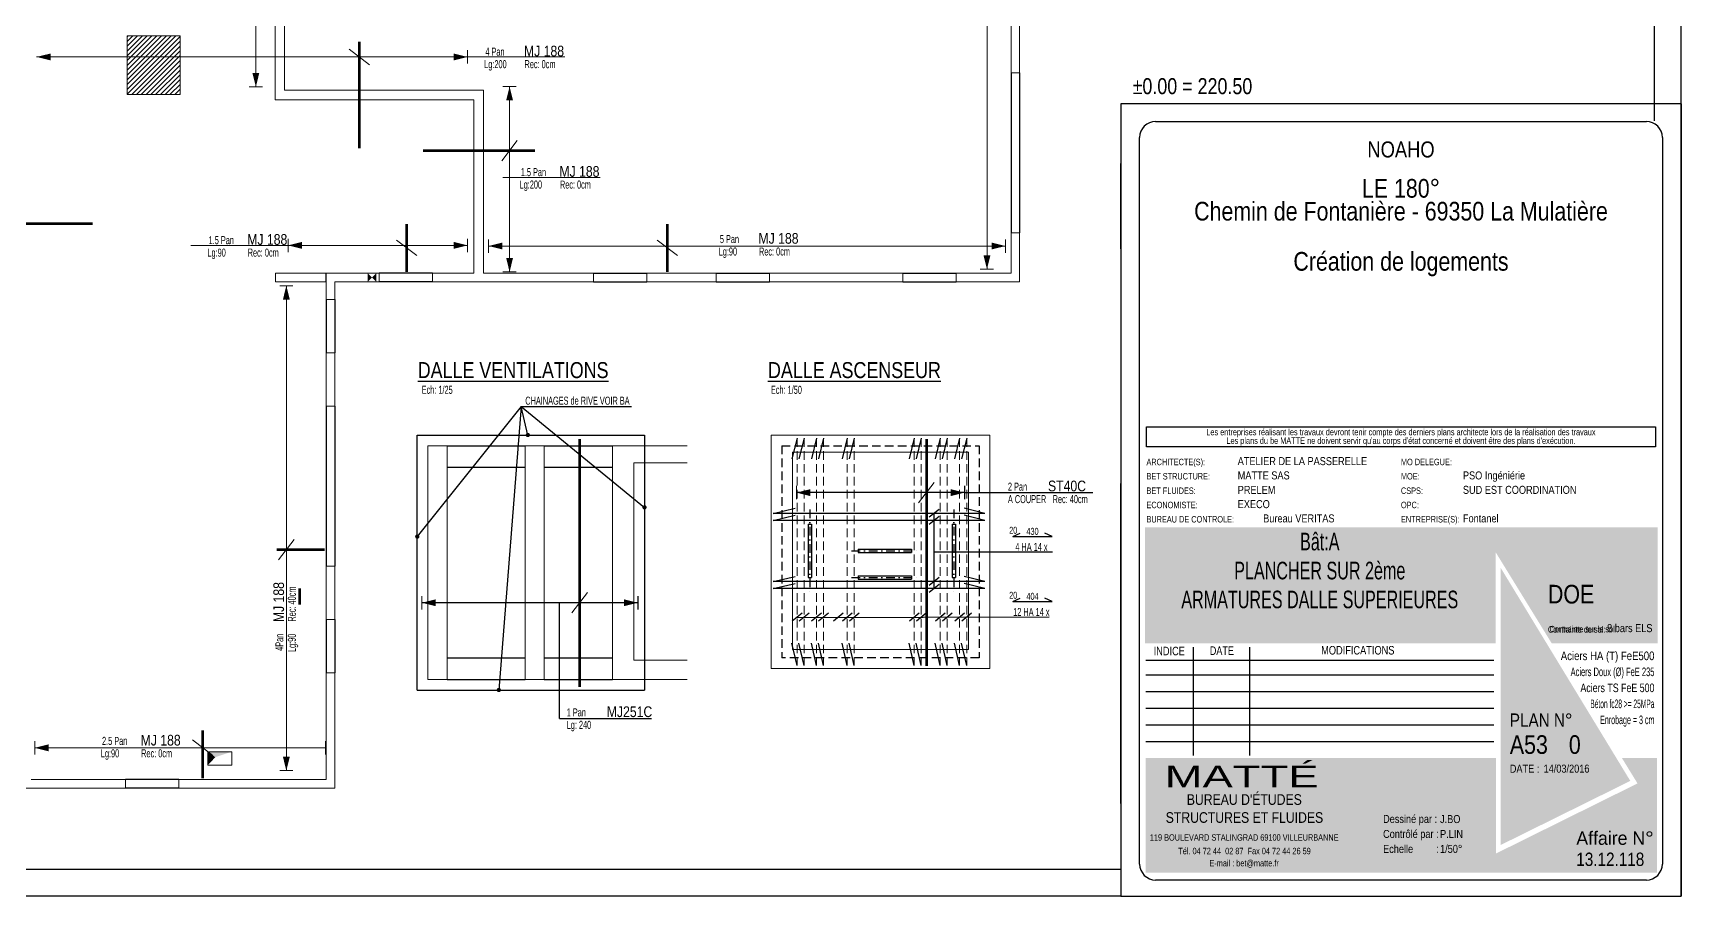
# Model space of a CAD drawing. Header units: centimetres. Extents: x -23039 to -18149, y 2374 to 6574.
# Drawn here: x -21239 to -18149, y 2374 to 3992 of the extents above; entities that cross this region are included whole.
import ezdxf
from ezdxf.enums import TextEntityAlignment as Align

# ---------------------------------------------------------------- set-up
doc = ezdxf.new("R2010")
doc.units = ezdxf.units.CM
doc.header["$LTSCALE"] = 12.7
for name, pattern in [('CACHE', [9.525, 6.35, -3.175]), ('CACHEX2', [19.05, 12.7, -6.35]), ('TIRETPTX2', [50.8, 25.4, -12.7, 0, -12.7])]:
    doc.linetypes.add(name, pattern=pattern)
for name, color, linetype in [('01-cartouche', 7, 'Continuous'), ('01-cartouche-cage A', 7, 'Continuous'), ('01_ARMA_INF', 50, 'Continuous'), ('01_cote_gen', 4, 'Continuous'), ('01_linteaux', 2, 'Continuous'), ('01_murs_sup', 2, 'CACHEX2'), ('01_resv', 32, 'Continuous'), ('01_texte', 230, 'Continuous')]:
    doc.layers.add(name, color=color, linetype=linetype)
doc.layers.add('01_murs_coup', color=5, linetype='Continuous', lineweight=60)
doc.layers.add('01_résv', color=32, linetype='Continuous', lineweight=9)
doc.styles.add('cartouche', font='ARIALN.TTF', dxfattribs={"width": 0.01})
doc.styles.add('MATTE_TXT', font='arial.ttf')
doc.styles.add('PATIO', font='ARIALN.TTF')
doc.styles.add('stylemattecart', font='ARIALN.TTF')

# ---------------------------------------------------------------- blocks, each defined once
blk = doc.blocks.new('cartstruc')
at = {"layer": '01-cartouche-cage A', "linetype": 'Continuous'}
h = blk.add_hatch(color=9, dxfattribs=at)
h.dxf.hatch_style = 2
h.paths.add_polyline_path([(-43.6, 691.3), (-1004.8, 691.3), (-1004.8, 473.8), (-347.3, 473.8), (-347.3, 644.1), (-242.5, 473.8), (-43.6, 473.8)])
h.paths.add_polyline_path([(-951, 670.1), (-407.9, 670.1), (-407.9, 498.5), (-951, 498.5)], flags=24)
h.paths.add_polyline_path([(-223.9, 590.8), (-105, 590.8), (-105, 608.8), (-223.9, 608.8)], flags=24)
h.paths.add_polyline_path([(-224.7, 609.7), (-105.7, 609.7), (-105.7, 627.7), (-224.7, 627.7)], flags=24)
h.paths.add_polyline_path([(-226.3, 624.9), (-64.8, 624.9), (-64.8, 652.4), (-226.3, 652.4)], flags=24)
h.paths.add_polyline_path([(-226.3, 646.9), (-85, 646.9), (-85, 674.3), (-226.3, 674.3)], flags=24)
h = blk.add_hatch(color=1, dxfattribs=at)
h.dxf.hatch_style = 2
h.paths.add_polyline_path([(-338.4, 615.7), (-338.4, 95.5), (-95.1, 215.8)])
h.paths.add_polyline_path([(-318.9, 264.4), (-190.8, 265.4), (-191.1, 303.5), (-319.2, 302.5)], flags=24)
h.paths.add_polyline_path([(-326.5, 202.5), (-70.2, 203.9), (-70.5, 265.1), (-326.9, 263.8)], flags=9)
h = blk.add_hatch(color=8, dxfattribs=at)
h.dxf.hatch_style = 2
h.paths.add_polyline_path([(-45, 258.5), (-110.7, 258.5), (-81.6, 211.1), (-347.1, 79.6), (-347.1, 258.5), (-1003.4, 258.5), (-1003.4, 43.7), (-45, 43.7)])
h.paths.add_polyline_path([(-202.1, 89.1), (-60, 89.1), (-60, 127.9), (-202.1, 127.9)], flags=24)
h.paths.add_polyline_path([(-999.3, 201), (-637.8, 201), (-637.8, 47), (-999.3, 47)], flags=24)
h.paths.add_polyline_path([(-978.3, 193.3), (-435, 193.3), (-435, 254.8), (-978.3, 254.8)], flags=24)
h.paths.add_polyline_path([(-559.9, 135.5), (-504.8, 135.5), (-504.8, 166.4), (-559.9, 166.4)], flags=24)
h.paths.add_polyline_path([(-203.2, 50.3), (-56.6, 50.3), (-56.6, 88.6), (-203.2, 88.6)], flags=24)
h.paths.add_polyline_path([(-457.1, 55), (-402.4, 55), (-402.4, 85.9), (-457.1, 85.9)], flags=24)
h.paths.add_polyline_path([(-458.8, 92.7), (-404.1, 92.7), (-404.1, 123.6), (-458.8, 123.6)], flags=24)
h.paths.add_polyline_path([(-557.8, 55.3), (-498.9, 55.3), (-498.9, 86.2), (-557.8, 86.2)], flags=24)
h.paths.add_polyline_path([(-550.6, 93.7), (-498.3, 93.7), (-498.3, 124.6), (-550.6, 124.6)], flags=24)
h.paths.add_polyline_path([(-459.9, 172.5), (-408.3, 172.5), (-408.3, 203.4), (-459.9, 203.4)], flags=24)
h.paths.add_polyline_path([(-547.6, 175), (-500.7, 175), (-500.7, 205.9), (-547.6, 205.9)], flags=24)
h.paths.add_polyline_path([(-562.3, 213.8), (-499.3, 213.8), (-499.3, 244.7), (-562.3, 244.7)], flags=8)
h.paths.add_polyline_path([(-458.6, 213), (-411.3, 213), (-411.3, 243.9), (-458.6, 243.9)], flags=24)
h.paths.add_polyline_path([(-457.7, 133.4), (-405.4, 133.4), (-405.4, 164.4), (-457.7, 164.4)], flags=24)
for p, q in [((0, 1485), (-1050, 1485)), ((-1050, 1485), (-1050, 0)), ((0, 0), (0, 1485)), ((-1050, 0), (0, 0))]:
    blk.add_line(p, q, dxfattribs=at)
at = {"layer": '01-cartouche-cage A', "color": 7, "linetype": 'Continuous'}
for p, q in [((-1015, 60), (-1015, 1422)), ((-985, 1452), (-65, 1452)), ((-35, 1422), (-35, 292.1)), ((-35, 292.1), (-35, 60)), ((-65, 30), (-985, 30))]:
    blk.add_line(p, q, dxfattribs=at)
at = {"layer": '01-cartouche-cage A', "color": 7}
for p, q in [((-1002.2, 879.3), (-48.1, 879.3)), ((-1002.2, 842.3), (-1002.2, 879.3)), ((-48.1, 879.3), (-48.1, 842.3)), ((-48.1, 842.3), (-1002.2, 842.3))]:
    blk.add_line(p, q, dxfattribs=at)
at = {"layer": '01-cartouche-cage A', "color": 8}
for p, q in [((-914.7, 466.6), (-914.7, 263.2)), ((-809.1, 466.6), (-809.1, 263.2)), ((-1003.6, 442.3), (-351, 442.3)), ((-1003.6, 414.4), (-351, 414.4)), ((-1003.6, 383.3), (-351, 383.3)), ((-1003.6, 352.2), (-351, 352.2)), ((-1003.6, 321.1), (-351, 321.1)), ((-1003.6, 290), (-351, 290))]:
    blk.add_line(p, q, dxfattribs=at)
at = {"layer": '01-cartouche-cage A', "color": 7, "linetype": 'Continuous'}
for centre, start, end in [((-985, 1422), 90, 180), ((-65, 1422), 0, 90), ((-985, 60), 180, 270), ((-65, 60), 270, 0)]:
    blk.add_arc(centre, 30, start, end, dxfattribs=at)
at = {"layer": '01-cartouche-cage A', "color": 7, "style": 'stylemattecart'}
for s, p in [('Les entreprises réalisant les travaux devront tenir compte des derniers plans architecte lors de la réalisation des travaux', (-525.1, 869.8)), ("Les plans du be MATTE ne doivent servir qu'au corps d'état concerné et doivent être des plans d'exécution.", (-525.1, 853.7))]:
    blk.add_text(s, height=12, dxfattribs=at).set_placement(p, align=Align.MIDDLE_CENTER)
at = {"layer": '01-cartouche-cage A', "color": 8, "style": 'cartouche'}
for s, p in [('ARCHITECTE(S):', (-1002.2, 807.7)), ('MO DELEGUE:', (-525.1, 807.7)), ('BET STRUCTURE:', (-1002.2, 780.9)), ('MOE:', (-525.1, 780.9)), ('BET FLUIDES:', (-1002.2, 753.9)), ('CSPS:', (-525.1, 753.9)), ('ECONOMISTE:', (-1002.2, 727.1)), ('BUREAU DE CONTROLE:', (-1002.2, 700.3)), ('OPC:', (-525.1, 727.1)), ('ENTREPRISE(S):', (-525.1, 700.3))]:
    blk.add_text(s, height=12, dxfattribs=at).set_placement(p)
at = {"layer": '01-cartouche-cage A', "color": 7, "style": 'stylemattecart'}
for s, height, p in [('Contrainte de sol:', 12, (-249.5, 493.8)), ('Contrainte sur le sol:', 12, (-246.5, 494.4)), ('Contrôlé par :', 15, (-558.6, 108.9)), ('Dessiné par :', 15, (-558.6, 137)), ('119 BOULEVARD STALINGRAD 69100 VILLEURBANNE', 12, (-995.8, 103.8)), ('Echelle         :', 15, (-558.6, 80.8)), ('Tél. 04 72 44  02 87  Fax 04 72 44 26 59', 12, (-942.6, 78.4)), ('E-mail : bet@matte.fr', 12, (-884.2, 55.6))]:
    blk.add_text(s, height=height, dxfattribs=at).set_placement(p)
for s, height, width, p, p2 in [('INDICE', 16, 0.941138, (-988.7, 451.3), (-930.3, 451.3)), ('DATE', 16, 0.922192, (-883.4, 452), (-838.3, 452)), ('MODIFICATIONS', 16, 0.943218, (-674.7, 452.8), (-537.3, 452.8)), ('Aciers HA (T) FeE500', 16, 0.978863, (-225.4, 442.3), (-49.9, 442.3)), ('Aciers Doux (Ø) FeE 235', 16, 0.76709, (-207, 412.3), (-49.9, 412.3)), ('Aciers TS FeE 500', 16, 0.901377, (-188.6, 382.3), (-49.9, 382.3)), ('Béton fc28 >= 25MPa', 16, 0.678142, (-170.1, 352.3), (-49.9, 352.3)), ('Enrobage = 3 cm', 16, 0.726904, (-151.7, 322.3), (-49.9, 322.3)), ('Affaire N°', 25, 1.15762, (-196.3, 96), (-51.1, 96))]:
    blk.add_text(s, height=height, dxfattribs=dict(at, width=width)).set_placement(p, p2, align=Align.FIT)
at = {"layer": '01-cartouche-cage A', "color": 255, "style": 'stylemattecart'}
for s, height, p in [('PLAN N°', 25, (-321, 317.2)), ('DATE :', 15, (-321, 231.2)), ("BUREAU D'ÉTUDES", 20, (-926.6, 170.9)), ('STRUCTURES ET FLUIDES', 20, (-966.1, 137.2))]:
    blk.add_text(s, height=height, dxfattribs=at).set_placement(p)
at = {"layer": '01-cartouche-cage A', "color": 255, "style": 'stylemattecart', "width": 1.812358}
blk.add_text('MATTÉ', height=41, dxfattribs=at).set_placement((-968, 203.6), (-679.6, 203.6), align=Align.FIT)
at = {"layer": '01-cartouche-cage A', "color": 7, "style": 'stylemattecart'}
for tag, height, p in [('NOMCLIENT', 30, (-525, 1399.6)), ('ADRESSE1CLIENT', 25, (-525, 1326.7)), ('ADRESSE2CLIENT', 25, (-525, 1283.9)), ('NOMAFFAIRE1', 45, (-525.1, 1189.8)), ('NOMAFFAIRE2', 45, (-525.1, 1110.4)), ('NOMAFFAIRE3', 45, (-525.1, 1031.7)), ('ADRESSE1AFFAIRE', 20, (-525.1, 943.3)), ('ADRESSE2AFFAIRE', 20, (-525.1, 909.2)), ('INDICE-A', 15, (-959.1, 428.4)), ('DATE-A', 15, (-861.9, 428.4)), ('INDICE-B', 15, (-959.1, 400.5)), ('DATE-B', 15, (-861.9, 400.5)), ('INDICE-C', 15, (-959.1, 369.4)), ('DATE-C', 15, (-861.9, 369.4)), ('INDICE-D', 15, (-959.1, 338.3)), ('DATE-D', 15, (-861.9, 338.3)), ('INDICE-E', 15, (-959.1, 307.2)), ('DATE-E', 15, (-861.9, 307.2)), ('INDICE-F', 15, (-959.1, 276.1)), ('DATE-F', 15, (-861.9, 276.1))]:
    blk.add_attdef(tag, text='', height=height, dxfattribs=at).set_placement(p, align=Align.MIDDLE_CENTER)
for tag, height, p in [('NOMARCHI', 15, (-831.1, 803.3)), ('MODEL', 15, (-408.9, 803.3)), ('BETSTRUCTURE', 15, (-831.1, 776.5)), ('MOE', 15, (-408.9, 776.5)), ('BETFLUIDES', 15, (-831.1, 749.5)), ('ECONOMISTE', 15, (-831.1, 722.7)), ('CSPS', 15, (-408.9, 749.5)), ('OPC', 15, (-408.9, 722.7)), ('BDC', 15, (-831.1, 695.9)), ('NOMENTREPRISE', 15, (-408.9, 695.9)), ('NUMBAT', 27, (-249.5, 614.7)), ('PHASE', 35, (-249.5, 537.9)), ('CONT-SOL', 12, (-138.6, 490.2)), ('NOMDESS', 15, (-451.8, 132.3)), ('NOMING', 15, (-451.8, 104.3)), ('ECH', 15, (-451.8, 76.3)), ('NUMAFF', 25, (-196.3, 48.9))]:
    blk.add_attdef(tag, text='', height=height, dxfattribs=at).set_placement(p, align=Align.BOTTOM_LEFT)
at = {"layer": '01-cartouche-cage A', "color": 7, "style": 'stylemattecart', "width": 0.8}
for tag, p in [('TITRTEPLAN1', (-677.3, 664.6)), ('TITRTEPLAN2', (-677.3, 610.2)), ('TITRTEPLAN3', (-677.3, 556)), ('TITRTEPLAN4', (-677.3, 501.4))]:
    blk.add_attdef(tag, text='', height=33, dxfattribs=at).set_placement(p, align=Align.MIDDLE_CENTER)
at = {"layer": '01-cartouche-cage A', "color": 7, "style": 'stylemattecart'}
for tag, p in [('MODIF-A', (-802.6, 428.4)), ('MODIF-B', (-802.6, 400.5)), ('MODIF-C', (-802.6, 369.4)), ('MODIF-D', (-802.6, 338.3)), ('MODIF-E', (-802.6, 307.2)), ('MODIF-F', (-802.6, 276.1))]:
    blk.add_attdef(tag, text='', height=15, dxfattribs=at).set_placement(p, align=Align.MIDDLE_LEFT)
at = {"layer": '01-cartouche-cage A', "color": 255, "style": 'stylemattecart'}
for tag, height, p in [('N°P', 35, (-321, 256)), ('IP', 35, (-210.3, 256)), ('DATEPLAN', 15, (-257.7, 226.8))]:
    blk.add_attdef(tag, text='', height=height, dxfattribs=at).set_placement(p, align=Align.BOTTOM_LEFT)

msp = doc.modelspace()

# ---------------------------------------------------------------- hatches: boundary and pattern name
at = {"layer": '01_résv'}
h = msp.add_hatch(dxfattribs=at)
h.set_pattern_fill('ANSI31', color=256, scale=2)
h.set_pattern_definition([(45, (-14369.736, -0.4), (-4.490128, 4.490128), [])])
h.paths.add_polyline_path([(-20962.84, 3986.42), (-21062.04, 3986.42), (-21062.04, 3877.16), (-20962.84, 3877.16)])

# ---------------------------------------------------------------- linework, layer by layer
at = {"layer": '01_ARMA_INF', "linetype": 'CACHE', "lineweight": 0, "ltscale": 0.3, "const_width": 5, "flags": 128}
for points in [[(-20626.62, 3975.81), (-20626.62, 3775.81)], [(-20507.7, 3771.37), (-20297.7, 3771.37)], [(-21526.78, 3634.08), (-21126.78, 3634.08)], [(-20538.29, 3633.91), (-20538.29, 3543.91)], [(-20049.54, 3633.91), (-20049.54, 3543.91)], [(-20213.81, 3230.91), (-20213.73, 2765.76)], [(-19563.35, 3230.91), (-19563.26, 2805.28)], [(-20781.8, 3023.17), (-20691.8, 3023.17)], [(-20920.21, 2684.4), (-20920.21, 2594.4)]]:
    msp.add_lwpolyline(points, dxfattribs=at)
at = {"layer": '01_cote_gen'}
for p, q in [((-18148.88, 3827.1), (-18148.88, 6573.88)), ((-18148.88, 3858.88), (-18148.88, 2373.88)), ((-19198.88, 2373.88), (-23038.88, 2373.88))]:
    msp.add_line(p, q, dxfattribs=at)
at = {"layer": '01_linteaux'}
for p, q in [((-19404.87, 3917.39), (-19404.87, 3617.39)), ((-19388.87, 3917.39), (-19388.87, 3617.39)), ((-20688.87, 3525.39), (-20688.87, 3541.39)), ((-20489.87, 3541.39), (-20589.87, 3541.39)), ((-20489.87, 3525.39), (-20589.87, 3525.39)), ((-20187.87, 3541.39), (-20087.87, 3541.39)), ((-20187.87, 3525.39), (-20087.87, 3525.39)), ((-19957.87, 3541.39), (-19857.87, 3541.39)), ((-19957.87, 3525.39), (-19857.87, 3525.39)), ((-19607.87, 3541.39), (-19507.87, 3541.39)), ((-19607.87, 3525.39), (-19507.87, 3525.39)), ((-20688.87, 3492.39), (-20688.87, 3392.39)), ((-20672.87, 3492.39), (-20672.87, 3392.39)), ((-20688.87, 3292.39), (-20688.87, 2992.39)), ((-20672.87, 3292.39), (-20672.87, 2992.39)), ((-20518.14, 3238.12), (-20092.14, 3238.12)), ((-20518.14, 2760.12), (-20518.14, 3238.12)), ((-20462.14, 3218.12), (-20316.14, 3218.12)), ((-20280.14, 3218.12), (-20152.14, 3218.12)), ((-20092.14, 3238.12), (-20092.14, 2760.12)), ((-20462.14, 3178.12), (-20316.14, 3178.12)), ((-20280.14, 3178.12), (-20152.14, 3178.12)), ((-20688.87, 2892.39), (-20688.87, 2792.39)), ((-20672.87, 2892.39), (-20672.87, 2792.39)), ((-20462.14, 2820.12), (-20316.14, 2820.12)), ((-20280.14, 2820.12), (-20152.14, 2820.12)), ((-20518.14, 2760.12), (-20092.14, 2760.12)), ((-20462.14, 2780.12), (-20316.14, 2780.12)), ((-20280.14, 2780.12), (-20152.14, 2780.12)), ((-20964.87, 2592.4), (-21064.87, 2592.4)), ((-20964.87, 2576.4), (-21064.87, 2576.4))]:
    msp.add_line(p, q, dxfattribs=at)
at = {"layer": '01_linteaux', "linetype": 'TIRETPTX2', "ltscale": 0.05}
for p, q in [((-19782.28, 3098.38), (-19782.28, 2943.86)), ((-19512.28, 3098.38), (-19512.28, 2943.86)), ((-19703.91, 3021.12), (-19579.05, 3021.12)), ((-19703.91, 2971.12), (-19579.05, 2971.12))]:
    msp.add_line(p, q, dxfattribs=at)
at = {"layer": '01_linteaux', "ltscale": 0.1}
for p, q in [((-19785.28, 3071.12), (-19779.28, 3071.12)), ((-19785.28, 3071.12), (-19785.28, 2971.12)), ((-19779.28, 3071.12), (-19779.28, 2971.12)), ((-19515.28, 3071.12), (-19509.28, 3071.12)), ((-19515.28, 3071.12), (-19515.28, 2971.12)), ((-19509.28, 3071.12), (-19509.28, 2971.12)), ((-19691.48, 3024.12), (-19591.48, 3024.12)), ((-19691.48, 3024.12), (-19691.48, 3018.12)), ((-19691.48, 3018.12), (-19591.48, 3018.12)), ((-19591.48, 3024.12), (-19591.48, 3018.12)), ((-19785.28, 2971.12), (-19779.28, 2971.12)), ((-19691.48, 2974.12), (-19591.48, 2974.12)), ((-19691.48, 2974.12), (-19691.48, 2968.12)), ((-19691.48, 2968.12), (-19591.48, 2968.12)), ((-19591.48, 2974.12), (-19591.48, 2968.12)), ((-19515.28, 2971.12), (-19509.28, 2971.12))]:
    msp.add_line(p, q, dxfattribs=at)
at = {"layer": '01_murs_coup', "linetype": 'Continuous', "lineweight": 18}
for p, q in [((-19404.87, 3917.39), (-19404.87, 4517.39)), ((-19388.87, 3917.39), (-19388.87, 4517.39)), ((-20784.87, 4134.39), (-20784.87, 3866.39)), ((-20766.87, 4134.39), (-20766.87, 3884.39)), ((-19404.87, 3917.39), (-19388.87, 3917.39)), ((-20784.87, 3866.39), (-20411.87, 3866.39)), ((-20766.87, 3884.39), (-20393.87, 3884.39)), ((-20411.87, 3866.39), (-20411.87, 3541.39)), ((-20393.87, 3884.39), (-20393.87, 3541.39)), ((-19404.87, 3541.39), (-19404.87, 3617.39)), ((-19404.87, 3617.39), (-19388.87, 3617.39)), ((-19388.87, 3525.39), (-19388.87, 3617.39)), ((-20783.9, 3541.39), (-20688.87, 3541.39)), ((-20783.9, 3525.39), (-20783.9, 3541.39)), ((-20783.9, 3525.39), (-20688.87, 3525.39)), ((-20688.87, 3541.39), (-20589.87, 3541.39)), ((-20688.87, 3492.39), (-20688.87, 3525.39)), ((-20672.87, 3492.39), (-20672.87, 3525.39)), ((-20672.87, 3525.39), (-20589.87, 3525.39)), ((-20589.87, 3525.39), (-20589.87, 3541.39)), ((-20489.87, 3541.39), (-20411.87, 3541.39)), ((-20489.87, 3525.39), (-20489.87, 3541.39)), ((-20489.87, 3525.39), (-20187.87, 3525.39)), ((-20393.87, 3541.39), (-20187.87, 3541.39)), ((-20187.87, 3525.39), (-20187.87, 3541.39)), ((-20087.87, 3541.39), (-19957.87, 3541.39)), ((-20087.87, 3525.39), (-20087.87, 3541.39)), ((-20087.87, 3525.39), (-19957.87, 3525.39)), ((-19957.87, 3525.39), (-19957.87, 3541.39)), ((-19857.87, 3541.39), (-19607.87, 3541.39)), ((-19857.87, 3525.39), (-19857.87, 3541.39)), ((-19857.87, 3525.39), (-19607.87, 3525.39)), ((-19607.87, 3525.39), (-19607.87, 3541.39)), ((-19507.87, 3541.39), (-19404.87, 3541.39)), ((-19507.87, 3525.39), (-19507.87, 3541.39)), ((-19507.87, 3525.39), (-19388.87, 3525.39)), ((-20672.87, 3492.39), (-20688.87, 3492.39)), ((-20688.87, 3292.39), (-20688.87, 3392.39)), ((-20688.87, 3292.39), (-20688.87, 3392.39)), ((-20672.87, 3392.39), (-20688.87, 3392.39)), ((-20672.87, 3292.39), (-20672.87, 3392.39)), ((-20672.87, 3292.39), (-20672.87, 3392.39)), ((-20672.87, 3292.39), (-20688.87, 3292.39)), ((-20688.87, 2892.39), (-20688.87, 2992.39)), ((-20672.87, 2992.39), (-20688.87, 2992.39)), ((-20672.87, 2892.39), (-20672.87, 2992.39)), ((-20672.87, 2892.39), (-20688.87, 2892.39)), ((-20688.87, 2592.4), (-20688.87, 2792.39)), ((-20672.87, 2792.39), (-20688.87, 2792.39)), ((-20672.87, 2576.4), (-20672.87, 2792.39)), ((-21259.87, 2576.4), (-21064.87, 2576.4)), ((-21241.87, 2592.4), (-21064.87, 2592.4)), ((-21064.87, 2576.4), (-21064.87, 2592.4)), ((-20964.87, 2592.4), (-20688.87, 2592.4)), ((-20964.87, 2576.4), (-20964.87, 2592.4)), ((-20672.87, 2576.4), (-20964.87, 2576.4))]:
    msp.add_line(p, q, dxfattribs=at)
at = {"layer": '01_murs_coup', "linetype": 'Continuous', "lineweight": 5}
for p, q in [((-20498.14, 2780.12), (-20498.14, 3218.12)), ((-20462.14, 3218.12), (-20498.14, 3218.12)), ((-20462.14, 2780.12), (-20462.14, 3218.12)), ((-20316.14, 3218.12), (-20316.14, 2780.12)), ((-20280.14, 3218.12), (-20316.14, 3218.12)), ((-20280.14, 3218.12), (-20280.14, 2780.12)), ((-20152.14, 3218.12), (-20152.14, 2780.12)), ((-20152.14, 3218.12), (-20012.12, 3218.12)), ((-19854.88, 3238.12), (-19444.88, 3238.12)), ((-19854.88, 3238.12), (-19854.88, 2800.12)), ((-19444.88, 3238.12), (-19444.88, 2800.12)), ((-20112.14, 3186.12), (-20112.14, 2816.12)), ((-20112.14, 3186.12), (-20012.12, 3186.12)), ((-19814.88, 3206.12), (-19484.88, 3206.12)), ((-19814.88, 3206.12), (-19814.88, 2836.12)), ((-19484.88, 3206.12), (-19484.88, 2836.12)), ((-20112.14, 2816.12), (-20012.12, 2816.12)), ((-19814.88, 2836.12), (-19484.88, 2836.12)), ((-19854.88, 2800.12), (-19814.88, 2800.12)), ((-19484.88, 2800.12), (-19814.88, 2800.12)), ((-19484.88, 2800.12), (-19444.88, 2800.12)), ((-20462.14, 2780.12), (-20498.14, 2780.12)), ((-20280.14, 2780.12), (-20316.14, 2780.12)), ((-20012.12, 2780.12), (-20152.14, 2780.12))]:
    msp.add_line(p, q, dxfattribs=at)
at = {"layer": '01_murs_sup', "ltscale": 0.1}
for p, q in [((-19834.88, 3218.12), (-19464.88, 3218.12)), ((-19834.88, 3218.12), (-19834.88, 2820.12)), ((-19464.88, 3218.12), (-19464.88, 2820.12)), ((-19464.88, 2820.12), (-19834.88, 2820.12))]:
    msp.add_line(p, q, dxfattribs=at)
at = {"layer": '01_resv', "ltscale": 2}
msp.add_solid([(-20610.87, 3525.31), (-20610.87, 3541.31), (-20594.87, 3541.31), (-20594.87, 3525.31)], dxfattribs=at)
at = {"layer": '01_résv'}
for p, q in [((-21061.84, 3876.46), (-21061.84, 3986.42)), ((-21061.84, 3986.42), (-20962.84, 3986.42)), ((-20962.84, 3986.42), (-20962.84, 3876.46)), ((-20962.84, 3876.46), (-21061.84, 3876.46)), ((-19198.88, 3858.88), (-18148.88, 3858.88)), ((-19198.88, 2373.88), (-19198.88, 3858.88)), ((-18148.88, 3858.88), (-18148.88, 2373.88)), ((-20910.9, 2619.33), (-20910.87, 2644.4)), ((-20910.87, 2644.4), (-20865.87, 2644.4)), ((-20865.87, 2644.4), (-20865.78, 2619.5)), ((-20865.78, 2619.5), (-20910.9, 2619.33)), ((-18148.88, 2373.88), (-19198.88, 2373.88))]:
    msp.add_line(p, q, dxfattribs=at)
for points in [[(-20910.78, 2619.33), (-20910.87, 2644.4), (-20896.77, 2634.12)], [(-20910.87, 2644.4), (-20865.87, 2644.4), (-20896.77, 2634.12)]]:
    msp.add_solid(points, dxfattribs=at)
at = {"layer": '01_texte'}
for p, q in [((-18198.88, 3827.1), (-18198.88, 6531.69)), ((-19198.88, 3707.07), (-19198.88, 3747.07)), ((-19198.88, 3667.07), (-19198.88, 3707.07)), ((-19198.88, 3627.07), (-19198.88, 3667.07)), ((-19198.88, 3587.07), (-19198.88, 3627.07)), ((-19198.88, 3107.07), (-19198.88, 3147.07)), ((-19198.88, 3067.07), (-19198.88, 3107.07)), ((-19198.88, 3027.07), (-19198.88, 3067.07)), ((-19401.39, 3048.06), (-19387.56, 3053.88)), ((-19401.39, 3048.06), (-19327.88, 3048.06)), ((-19327.88, 3048.06), (-19341.7, 3053.88)), ((-19198.88, 2987.07), (-19198.88, 3027.07)), ((-19198.88, 2947.07), (-19198.88, 2987.07)), ((-19198.88, 2907.07), (-19198.88, 2947.07)), ((-19401.39, 2926.23), (-19387.56, 2932.06)), ((-19401.39, 2926.23), (-19327.88, 2926.23)), ((-19327.88, 2926.23), (-19341.7, 2932.06)), ((-19198.88, 2867.07), (-19198.88, 2907.07)), ((-19198.88, 2827.07), (-19198.88, 2867.07)), ((-19198.88, 2787.07), (-19198.88, 2827.07)), ((-19198.88, 2747.07), (-19198.88, 2787.07)), ((-19198.88, 2707.07), (-19198.88, 2747.07)), ((-19198.88, 2667.07), (-19198.88, 2707.07)), ((-19198.88, 2627.07), (-19198.88, 2667.07)), ((-19198.88, 2587.07), (-19198.88, 2627.07)), ((-19198.88, 2547.07), (-19198.88, 2587.07)), ((-19198.88, 2423.88), (-22988.88, 2423.88))]:
    msp.add_line(p, q, dxfattribs=at)
at = {"layer": '01_texte', "linetype": 'Continuous', "lineweight": 0}
for p, q in [((-19450.01, 3548.45), (-19450.01, 4883.16)), ((-20820.76, 4136.33), (-20820.76, 3890.91)), ((-20645.66, 3961.38), (-20607.59, 3932.37)), ((-20423.86, 3959.36), (-20423.86, 3934.4)), ((-21231.79, 3946.88), (-20423.86, 3946.88)), ((-20423.86, 3946.88), (-20241.49, 3946.88)), ((-20833.24, 3890.91), (-20808.28, 3890.91)), ((-20357.57, 3891.4), (-20332.61, 3891.4)), ((-20345.09, 3543.93), (-20345.09, 3891.4)), ((-20359.59, 3752.33), (-20330.58, 3790.4)), ((-20357.47, 3721.15), (-20175.1, 3721.15)), ((-20942.7, 3593.62), (-20760.33, 3593.62)), ((-20760.33, 3606.1), (-20760.33, 3581.14)), ((-20760.33, 3593.62), (-20423.86, 3593.62)), ((-20557.33, 3603.41), (-20519.26, 3574.4)), ((-20423.86, 3606.1), (-20423.86, 3581.14)), ((-20384.48, 3604.92), (-20384.48, 3579.96)), ((-20384.48, 3592.44), (-19415.39, 3592.44)), ((-20068.58, 3603.41), (-20030.51, 3574.4)), ((-19415.39, 3604.92), (-19415.39, 3579.96)), ((-20357.57, 3543.93), (-20332.61, 3543.93)), ((-19462.6, 3548.87), (-19437.64, 3548.87)), ((-20776.1, 3518.03), (-20751.14, 3518.03)), ((-20763.62, 2608.97), (-20763.62, 3518.03)), ((-19807.29, 3142.65), (-19807.29, 3117.69)), ((-19578.26, 3111.13), (-19549.25, 3149.2)), ((-20778.12, 3004.14), (-20749.12, 3042.21)), ((-20509.5, 2936.19), (-20509.5, 2911.23)), ((-20228.26, 2904.54), (-20199.25, 2942.61)), ((-21235.09, 2664.19), (-21235.09, 2639.23)), ((-20939.65, 2666.52), (-20901.58, 2637.51)), ((-20690.32, 2664.19), (-20690.32, 2639.23)), ((-21235.43, 2651.71), (-20690.32, 2651.71)), ((-20776.1, 2608.97), (-20751.14, 2608.97))]:
    msp.add_line(p, q, dxfattribs=at)
at = {"layer": '01_texte', "ltscale": 5}
for p, q in [((-20323.29, 3291.71), (-20518.14, 3047.67)), ((-20323.29, 3291.71), (-20365.2, 2760.12)), ((-20310.8, 3238.12), (-20323.29, 3291.71)), ((-20323.29, 3291.71), (-20116.59, 3291.71)), ((-20323.29, 3291.71), (-20092.14, 3102.47)), ((-19806.18, 3232.12), (-19815.71, 3193.45)), ((-19793.01, 3232.12), (-19802.55, 3193.45)), ((-19769.72, 3232.12), (-19779.25, 3193.45)), ((-19756.55, 3232.12), (-19766.08, 3193.45)), ((-19711.99, 3232.12), (-19721.52, 3193.45)), ((-19698.82, 3232.12), (-19708.35, 3193.45)), ((-19586.39, 3232.12), (-19595.93, 3193.45)), ((-19573.23, 3232.12), (-19582.76, 3193.45)), ((-19537.78, 3232.12), (-19547.31, 3193.45)), ((-19524.61, 3232.12), (-19534.14, 3193.45)), ((-19501.32, 3232.12), (-19510.85, 3193.45)), ((-19488.15, 3232.12), (-19497.68, 3193.45)), ((-19492.15, 3130.17), (-19807.29, 3130.17)), ((-19492.15, 3142.65), (-19492.15, 3117.69)), ((-19492.15, 3130.17), (-19251.79, 3130.17)), ((-19851.07, 3091.22), (-19809.41, 3100.75)), ((-19453.89, 3091.22), (-19851.07, 3091.22)), ((-19539.86, 3098.59), (-19558.36, 3083.86)), ((-19549.11, 2950.22), (-19549.11, 3091.22)), ((-19453.89, 3091.22), (-19492.56, 3100.75)), ((-19851.07, 3078.06), (-19809.41, 3087.59)), ((-19453.89, 3078.06), (-19851.07, 3078.06)), ((-19539.86, 3085.42), (-19558.36, 3070.69)), ((-19453.89, 3078.06), (-19492.56, 3087.59)), ((-19549.11, 3019.35), (-19327.32, 3019.35)), ((-19851.07, 2963.39), (-19809.41, 2972.92)), ((-19539.86, 2970.75), (-19558.36, 2956.02)), ((-19453.89, 2963.39), (-19492.56, 2972.92)), ((-20740.35, 2950.23), (-20740.35, 2920.42)), ((-20737.67, 2950.23), (-20737.67, 2920.42)), ((-20104.68, 2936.19), (-20104.68, 2911.23)), ((-19453.89, 2963.39), (-19851.07, 2963.39)), ((-19851.07, 2950.22), (-19809.41, 2959.75)), ((-19453.89, 2950.22), (-19851.07, 2950.22)), ((-19539.86, 2957.59), (-19558.36, 2942.86)), ((-19453.89, 2950.22), (-19492.56, 2959.75)), ((-20104.68, 2923.71), (-20509.5, 2923.71)), ((-20251.63, 2706.97), (-20251.63, 2923.71)), ((-19796.78, 2904.03), (-19815.29, 2889.31)), ((-19806.18, 2896.26), (-19333.32, 2897.53)), ((-19783.62, 2904.03), (-19802.12, 2889.31)), ((-19760.32, 2904.03), (-19778.83, 2889.31)), ((-19747.15, 2904.03), (-19765.66, 2889.31)), ((-19719.53, 2904.03), (-19738.04, 2889.31)), ((-19702.59, 2904.03), (-19721.1, 2889.31)), ((-19689.42, 2904.03), (-19707.93, 2889.31)), ((-19577, 2904.03), (-19595.5, 2889.31)), ((-19563.83, 2904.03), (-19582.34, 2889.31)), ((-19528.38, 2904.03), (-19546.89, 2889.31)), ((-19515.21, 2904.03), (-19533.72, 2889.31)), ((-19492.06, 2904.03), (-19510.57, 2889.31)), ((-19478.9, 2904.03), (-19497.4, 2889.31)), ((-19806.18, 2806.12), (-19815.71, 2847.78)), ((-19793.01, 2806.12), (-19802.55, 2847.78)), ((-19769.72, 2806.12), (-19779.25, 2847.78)), ((-19756.55, 2806.12), (-19766.08, 2847.78)), ((-19711.99, 2806.12), (-19721.52, 2847.78)), ((-19698.82, 2806.12), (-19708.35, 2847.78)), ((-19586.39, 2806.12), (-19595.93, 2847.78)), ((-19573.23, 2806.12), (-19582.76, 2847.78)), ((-19537.78, 2806.12), (-19547.31, 2847.78)), ((-19524.61, 2806.12), (-19534.14, 2847.78)), ((-19501.32, 2806.12), (-19510.85, 2847.78)), ((-19488.15, 2806.12), (-19497.68, 2847.78)), ((-20251.63, 2706.97), (-20078.97, 2706.97))]:
    msp.add_line(p, q, dxfattribs=at)
at = {"layer": '01_texte', "linetype": 'CACHE', "lineweight": 0, "ltscale": 0.2}
for p, q in [((-19806.18, 3232.12), (-19806.18, 2806.12)), ((-19793.01, 3232.12), (-19793.01, 2806.12)), ((-19769.72, 3232.12), (-19769.72, 2806.12)), ((-19756.55, 3232.12), (-19756.55, 2806.12)), ((-19711.99, 3232.12), (-19711.99, 2806.12)), ((-19698.82, 3232.12), (-19698.82, 2806.12)), ((-19586.39, 3232.12), (-19586.39, 2806.12)), ((-19573.23, 3232.12), (-19573.23, 2806.12)), ((-19537.78, 3232.12), (-19537.78, 2806.12)), ((-19524.61, 3232.12), (-19524.61, 2806.12)), ((-19501.32, 3232.12), (-19501.32, 2806.12)), ((-19488.15, 3232.12), (-19488.15, 2806.12))]:
    msp.add_line(p, q, dxfattribs=at)
at = {"layer": '01_texte', "ltscale": 5, "const_width": 4}
for points in [[(-20312.8, 3238.12, 1), (-20308.8, 3238.12, 1)], [(-20094.14, 3102.47, 1), (-20090.14, 3102.47, 1)], [(-20520.14, 3047.67, 1), (-20516.14, 3047.67, 1)], [(-20367.2, 2760.12, 1), (-20363.2, 2760.12, 1)]]:
    msp.add_lwpolyline(points, format="xyb", close=True, dxfattribs=at)
at = {"layer": '01_texte', "linetype": 'Continuous', "lineweight": 0}
for points in [[(-21231.79, 3946.88), (-21205.7, 3953.34), (-21205.7, 3946.88)], [(-21231.79, 3946.88), (-21205.7, 3940.42), (-21205.7, 3946.88)], [(-20423.86, 3946.88), (-20449.95, 3953.34), (-20449.95, 3946.88)], [(-20423.86, 3946.88), (-20449.95, 3940.42), (-20449.95, 3946.88)], [(-20820.76, 3890.91), (-20827.22, 3917.01), (-20820.76, 3917.01)], [(-20820.76, 3890.91), (-20814.3, 3917.01), (-20820.76, 3917.01)], [(-20345.09, 3891.4), (-20351.55, 3865.31), (-20345.09, 3865.31)], [(-20345.09, 3891.4), (-20338.63, 3865.31), (-20345.09, 3865.31)], [(-20760.33, 3593.62), (-20734.23, 3600.08), (-20734.23, 3593.62)], [(-20760.33, 3593.62), (-20734.23, 3587.16), (-20734.23, 3593.62)], [(-20423.86, 3593.62), (-20449.95, 3600.08), (-20449.95, 3593.62)], [(-20423.86, 3593.62), (-20449.95, 3587.16), (-20449.95, 3593.62)], [(-20384.48, 3592.44), (-20358.39, 3598.9), (-20358.39, 3592.44)], [(-20384.48, 3592.44), (-20358.39, 3585.98), (-20358.39, 3592.44)], [(-19415.39, 3592.44), (-19441.49, 3598.9), (-19441.49, 3592.44)], [(-19415.39, 3592.44), (-19441.49, 3585.98), (-19441.49, 3592.44)], [(-20345.09, 3543.93), (-20351.55, 3570.03), (-20345.09, 3570.03)], [(-20345.09, 3543.93), (-20338.63, 3570.03), (-20345.09, 3570.03)], [(-19450.12, 3548.87), (-19456.58, 3574.97), (-19450.12, 3574.97)], [(-19450.12, 3548.87), (-19443.66, 3574.97), (-19450.12, 3574.97)], [(-20763.62, 3518.03), (-20770.08, 3491.94), (-20763.62, 3491.94)], [(-20763.62, 3518.03), (-20757.16, 3491.94), (-20763.62, 3491.94)], [(-19807.29, 3130.17), (-19781.19, 3136.63), (-19781.19, 3130.17)], [(-19807.29, 3130.17), (-19781.19, 3123.71), (-19781.19, 3130.17)], [(-20509.5, 2923.71), (-20483.41, 2930.17), (-20483.41, 2923.71)], [(-20509.5, 2923.71), (-20483.41, 2917.25), (-20483.41, 2923.71)], [(-21235.43, 2651.71), (-21209.34, 2658.17), (-21209.34, 2651.71)], [(-21235.43, 2651.71), (-21209.34, 2645.25), (-21209.34, 2651.71)], [(-20763.62, 2608.97), (-20770.08, 2635.07), (-20763.62, 2635.07)], [(-20763.62, 2608.97), (-20757.16, 2635.07), (-20763.62, 2635.07)]]:
    msp.add_solid(points, dxfattribs=at)
at = {"layer": '01_texte', "ltscale": 5}
for points in [[(-19492.15, 3130.17), (-19518.25, 3136.63), (-19518.25, 3130.17)], [(-19492.15, 3130.17), (-19518.25, 3123.71), (-19518.25, 3130.17)], [(-20104.68, 2923.71), (-20130.78, 2930.17), (-20130.78, 2923.71)], [(-20104.68, 2923.71), (-20130.78, 2917.25), (-20130.78, 2923.71)]]:
    msp.add_solid(points, dxfattribs=at)

# ---------------------------------------------------------------- block references
at = {"layer": '01-cartouche'}
ref = msp.add_blockref('cartstruc', (-18148.88, 2373.88), dxfattribs=at)
ref.add_attrib('NOMCLIENT', 'NOAHO', dxfattribs={"color": 7, "height": 30, "style": 'stylemattecart'}).set_placement((-18673.89, 3773.49), align=Align.MIDDLE_CENTER)
ref.add_attrib('ADRESSE1CLIENT', 'LE 180°', dxfattribs={"layer": '01-cartouche-cage A', "color": 7, "height": 35, "style": 'stylemattecart'}).set_placement((-18673.9, 3700.58), align=Align.MIDDLE_CENTER)
ref.add_attrib('ADRESSE2CLIENT', 'Chemin de Fontanière - 69350 La Mulatière', dxfattribs={"layer": '01-cartouche-cage A', "color": 7, "height": 35, "style": 'stylemattecart'}).set_placement((-18673.91, 3657.74), align=Align.MIDDLE_CENTER)
ref.add_attrib('NOMAFFAIRE1', 'Création de logements', dxfattribs={"layer": '01-cartouche-cage A', "color": 7, "height": 35, "style": 'stylemattecart'}).set_placement((-18673.93, 3563.72), align=Align.MIDDLE_CENTER)
ref.add_attrib('NOMARCHI', 'ATELIER DE LA PASSERELLE', dxfattribs={"layer": '01-cartouche-cage A', "color": 7, "height": 15, "style": 'stylemattecart'}).set_placement((-18980, 3177.18), align=Align.BOTTOM_LEFT)
ref.add_attrib('BETSTRUCTURE', 'MATTE SAS', dxfattribs={"layer": '01-cartouche-cage A', "color": 7, "height": 15, "style": 'stylemattecart'}).set_placement((-18980, 3150.41), align=Align.BOTTOM_LEFT)
ref.add_attrib('BETFLUIDES', 'PRELEM', dxfattribs={"layer": '01-cartouche-cage A', "color": 7, "height": 15, "style": 'stylemattecart'}).set_placement((-18980, 3123.35), align=Align.BOTTOM_LEFT)
ref.add_attrib('ECONOMISTE', 'EXECO', dxfattribs={"layer": '01-cartouche-cage A', "color": 7, "height": 15, "style": 'stylemattecart'}).set_placement((-18980, 3096.58), align=Align.BOTTOM_LEFT)
ref.add_attrib('BDC', '          Bureau VERITAS', dxfattribs={"layer": '01-cartouche-cage A', "color": 7, "height": 15, "style": 'stylemattecart'}).set_placement((-18980, 3069.81), align=Align.BOTTOM_LEFT)
ref.add_attrib('MOE', 'PSO Ingéniérie', dxfattribs={"layer": '01-cartouche-cage A', "color": 7, "height": 15, "style": 'stylemattecart'}).set_placement((-18557.81, 3150.41), align=Align.BOTTOM_LEFT)
ref.add_attrib('CSPS', 'SUD EST COORDINATION', dxfattribs={"layer": '01-cartouche-cage A', "color": 7, "height": 15, "style": 'stylemattecart'}).set_placement((-18557.81, 3123.35), align=Align.BOTTOM_LEFT)
ref.add_attrib('NOMENTREPRISE', 'Fontanel ', dxfattribs={"layer": '01-cartouche-cage A', "color": 7, "height": 15, "style": 'stylemattecart'}).set_placement((-18557.81, 3069.81), align=Align.BOTTOM_LEFT)
ref.add_attrib('TITRTEPLAN1', 'Bât:A', dxfattribs={"layer": '01-cartouche-cage A', "color": 7, "height": 33, "style": 'stylemattecart', "width": 0.8}).set_placement((-18826.16, 3038.43), align=Align.MIDDLE_CENTER)
ref.add_attrib('TITRTEPLAN2', 'PLANCHER SUR 2ème', dxfattribs={"layer": '01-cartouche-cage A', "color": 7, "height": 33, "style": 'stylemattecart', "width": 0.8}).set_placement((-18826.16, 2984.04), align=Align.MIDDLE_CENTER)
ref.add_attrib('TITRTEPLAN3', 'ARMATURES DALLE SUPERIEURES', dxfattribs={"layer": '01-cartouche-cage A', "color": 7, "height": 33, "style": 'stylemattecart', "width": 0.8}).set_placement((-18826.16, 2929.88), align=Align.MIDDLE_CENTER)
ref.add_attrib('PHASE', 'DOE', dxfattribs={"layer": '01-cartouche-cage A', "color": 7, "height": 35, "style": 'stylemattecart'}).set_placement((-18398.41, 2911.81), align=Align.BOTTOM_LEFT)
ref.add_attrib('CONT-SOL', '8 bars ELS', dxfattribs={"layer": '01-cartouche-cage A', "color": 7, "height": 15, "style": 'stylemattecart'}).set_placement((-18287.49, 2864.11), align=Align.BOTTOM_LEFT)
ref.add_attrib('N°P', 'A53', dxfattribs={"layer": '01-cartouche-cage A', "color": 255, "height": 35, "style": 'stylemattecart'}).set_placement((-18469.84, 2629.83), align=Align.BOTTOM_LEFT)
ref.add_attrib('IP', '0', dxfattribs={"layer": '01-cartouche-cage A', "color": 255, "height": 35, "style": 'stylemattecart'}).set_placement((-18359.21, 2629.83), align=Align.BOTTOM_LEFT)
ref.add_attrib('DATEPLAN', '14/03/2016', dxfattribs={"layer": '01-cartouche-cage A', "color": 255, "height": 15, "style": 'stylemattecart'}).set_placement((-18406.6, 2600.71), align=Align.BOTTOM_LEFT)
ref.add_attrib('NOMDESS', 'J.BO', dxfattribs={"layer": '01-cartouche-cage A', "color": 7, "height": 15, "style": 'stylemattecart'}).set_placement((-18600.67, 2506.18), align=Align.BOTTOM_LEFT)
ref.add_attrib('NOMING', 'P.LIN', dxfattribs={"layer": '01-cartouche-cage A', "color": 7, "height": 15, "style": 'stylemattecart'}).set_placement((-18600.67, 2478.14), align=Align.BOTTOM_LEFT)
ref.add_attrib('ECH', '1/50° ', dxfattribs={"layer": '01-cartouche-cage A', "color": 7, "height": 15, "style": 'stylemattecart'}).set_placement((-18600.67, 2450.22), align=Align.BOTTOM_LEFT)
ref.add_attrib('NUMAFF', '13.12.118', dxfattribs={"layer": '01-cartouche-cage A', "color": 7, "height": 25, "style": 'stylemattecart'}).set_placement((-18345.2, 2422.79), align=Align.BOTTOM_LEFT)

# ---------------------------------------------------------------- texts
at = {"layer": '01_texte', "ltscale": 5, "style": 'PATIO', "width": 0.8}
for s, height, p in [('4 Pan', 15, (-20390.46, 3949.18)), ('Lg:200', 15, (-20392.66, 3925.85)), ('Rec: 0cm', 15, (-20317.12, 3925.85)), ('Lg:200', 15, (-20326.27, 3700.12)), ('1.5 Pan', 15, (-20324.07, 3723.46)), ('Rec: 0cm', 15, (-20250.73, 3700.12)), ('Lg:90', 15, (-20911.5, 3572.59)), ('1.5 Pan', 15, (-20909.3, 3595.92)), ('Rec: 0cm', 15, (-20835.96, 3572.59)), ('Lg:90', 15, (-19953.03, 3574.64)), ('5 Pan', 15, (-19950.83, 3597.98)), ('Rec: 0cm', 15, (-19877.49, 3574.64)), ('Ech: 1/25', 15, (-20509.89, 3315.36)), ('CHAINAGES de RIVE VOIR BA', 15, (-20315.58, 3295)), ('Ech: 1/50', 15, (-19855.18, 3315.36)), ('A COUPER', 15, (-19410.81, 3110.48)), ('2 Pan', 15, (-19410.81, 3133.82)), ('Rec: 40cm', 15, (-19326.94, 3110.48)), ('20', 13, (-19408.51, 3053.01)), ('430', 13, (-19376.1, 3051.03)), ('4 HA 14 x  ', 15, (-19396.9, 3020.78)), ('20', 13, (-19408.51, 2931.18)), ('404', 13, (-19376.1, 2929.2)), ('12 HA 14 x  ', 15, (-19400.87, 2898.95)), ('1 Pan', 15, (-20238, 2710.62)), ('Lg: 240', 15, (-20238, 2687.28)), ('2.5 Pan', 15, (-21109.15, 2657.25)), ('Lg:90', 15, (-21111.36, 2633.91)), ('Rec: 0cm', 15, (-21035.82, 2633.91))]:
    msp.add_text(s, height=height, dxfattribs=at).set_placement(p)
at = {"layer": '01_texte', "ltscale": 5, "style": 'PATIO'}
for s, p in [('MJ 188', (-20318.12, 3947.98)), ('MJ 188', (-20251.73, 3722.25)), ('MJ 188', (-19878.49, 3596.77)), ('MJ 188', (-20836.96, 3594.72)), ('ST40C', (-19335.68, 3132.61)), ('MJ251C', (-20162.87, 2709.41)), ('MJ 188', (-21036.82, 2656.04))]:
    msp.add_text(s, height=20, dxfattribs=at).set_placement(p)
at = {"layer": '01_texte', "style": 'MATTE_TXT', "width": 0.8}
for s, p in [('%%P0.00 = 220.50', (-19064.88, 3868.13)), ('%%UDALLE VENTILATIONS', (-20338.44, 3335.85)), ('%%UDALLE ASCENSEUR', (-19698.56, 3335.85))]:
    msp.add_text(s, height=30, dxfattribs=at).set_placement(p, align=Align.BOTTOM_CENTER)
at = {"layer": '01_texte', "ltscale": 5, "style": 'PATIO'}
msp.add_text('MJ 188', height=20, rotation=90, dxfattribs=at).set_placement((-20767.95, 2887.36))
at = {"layer": '01_texte', "ltscale": 5, "style": 'PATIO', "width": 0.8}
for s, p in [('Rec: 40cm', (-20745.82, 2888.36)), ('4Pan', (-20769.16, 2833.52)), ('Lg:90', (-20745.82, 2831.32))]:
    msp.add_text(s, height=15, rotation=90, dxfattribs=at).set_placement(p)

doc.saveas('drawing.dxf')
